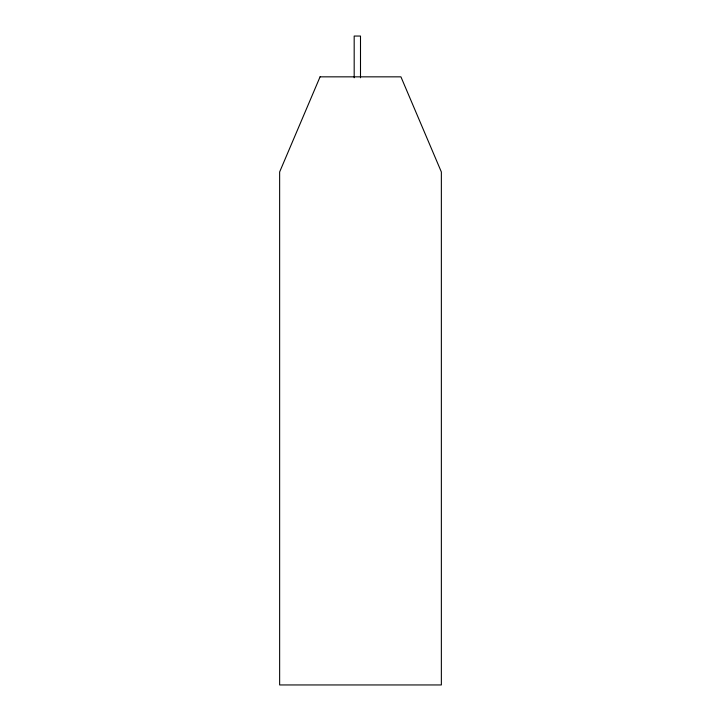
<?xml version="1.0" encoding="UTF-8"?>
<svg xmlns="http://www.w3.org/2000/svg" width="721" height="721" viewBox="0 0 721 721"><rect width="100%" height="100%" fill="white"/><g stroke="black" fill="none" stroke-linecap="round" stroke-linejoin="round"><path stroke-width="1.08" d="M360.5 77.778L360.5 36.05L354.182 36.05L354.182 77.778M320.07 76.841L279.64 171.959L279.64 684.95L441.36 684.95L441.36 171.959L400.93 76.841L320.07 76.841"/></g></svg>
